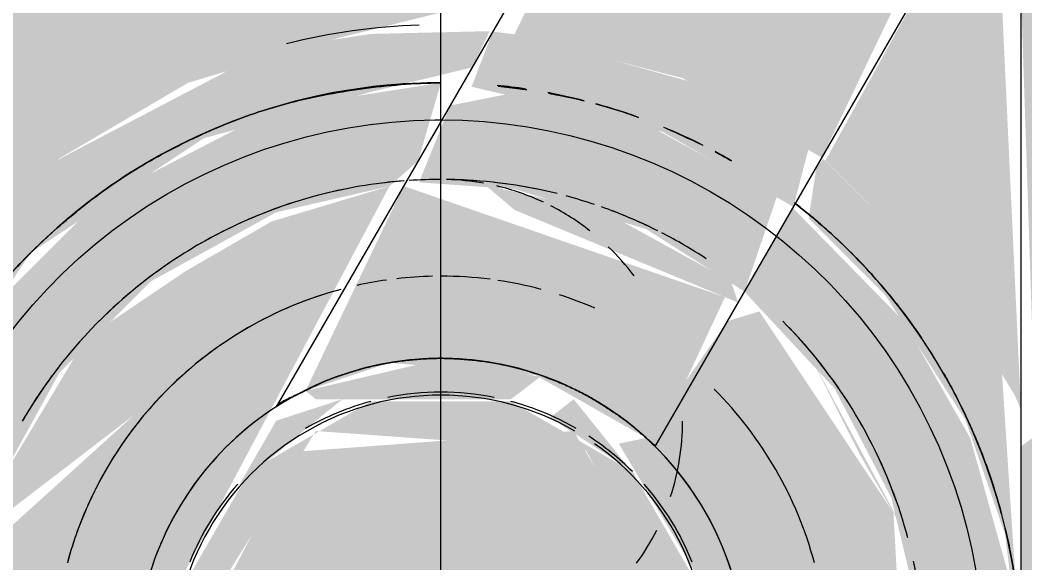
# Model space of a CAD drawing. Header units: metres. Extents: x 147 to 427, y -16 to 162.
# Drawn here: x 398.01737 to 398.04335, y 0.50259 to 0.51662 of the extents above; entities that cross this region are included whole.
import ezdxf

# ---------------------------------------------------------------- set-up
doc = ezdxf.new("R2010")
doc.units = ezdxf.units.M
for name, color, linetype, lineweight in [('A-ANNO-DIMS', 7, 'Continuous', 5), ('A-ANNO-DIMS-50', 7, 'Continuous', 5), ('P-PIPE', 7, 'Continuous', 5), ('P-PIPE-CNTR', 7, 'Continuous', 5), ('P-SANR-FIXT', 7, 'Continuous', 5)]:
    doc.layers.add(name, color=color, linetype=linetype, lineweight=lineweight)
doc.styles.add('Century Gothic', font='GOTHIC.TTF', dxfattribs={"height": 0.05})
doc.styles.add('Century Gothic_1', font='GOTHIC.TTF', dxfattribs={"height": 0.075})
doc.dimstyles.new('Setores_1_5', dxfattribs={"dimscale": 0.3048, "dimtxt": 0.07831262022881443, "dimasz": 0.5208333333333333, "dimexe": 0.3937007874015747, "dimexo": 0.2460629921259842, "dimgap": 0.2870734908136483, "dimtad": 1, "dimrnd": 0.01, "dimzin": 0, "dimdsep": 46, "dimtxsty": 'Century Gothic_1', "dimblk1": 'OBLIQUE', "dimblk2": 'OBLIQUE', "dimsah": 1, "dimcen": 0.09, "dimazin": 0, "dimtfac": 1, "dimtdec": 4, "dimtix": 1, "dimtmove": 0, "dimatfit": 3, "dimfxl": 1, "dimtvp": 1, "dimtolj": 1, "dimtzin": 0, "dimarcsym": 2})
doc.dimstyles.new('Setores_1_mm', dxfattribs={"dimscale": 0.3048, "dimtxt": 0.05220841348587629, "dimasz": 0.5208333333333333, "dimexe": 0.3937007874015747, "dimexo": 0.2460629921259842, "dimgap": 0.2870734908136483, "dimtad": 1, "dimrnd": 0.01, "dimzin": 0, "dimdsep": 46, "dimtxsty": 'Century Gothic', "dimblk1": 'OBLIQUE', "dimblk2": 'OBLIQUE', "dimsah": 1, "dimcen": 0.09, "dimazin": 0, "dimtfac": 1, "dimtdec": 4, "dimtix": 1, "dimtmove": 0, "dimatfit": 3, "dimfxl": 1, "dimtvp": 1, "dimtolj": 1, "dimtzin": 0, "dimarcsym": 2})

# ---------------------------------------------------------------- blocks, each defined once
blk = doc.blocks.new('UT_Ducha higiênica - UT_Ducha higiênica-3627536-HH')
at = {"layer": 'P-SANR-FIXT', "true_color": 0xf4f4f4, "transparency": 33554598}
h = blk.add_hatch(color=7, dxfattribs=at)
h.paths.add_polyline_path([(-155.1810247858252, 0.4999999999999957), (-155.1738144462369, 0.5002589616999757), (-155.1738485391915, 0.5019999999999996), (-155.1808875136561, 0.5014188907002822), (-155.1813485391914, 0.4999999999999957)])
h.paths.add_polyline_path([(-155.1723485391915, 0.5065345061047812), (-155.1703389202482, 0.5099429394195802), (-155.1672409749879, 0.5130291338498177), (-155.1638830452962, 0.515000000000001), (-155.1600425369021, 0.5161453284728974), (-155.1554474155578, 0.5172928427253134), (-155.1522532173036, 0.5228253563910695), (-155.1653711790231, 0.5223849030854613), (-155.1723485391915, 0.5173155541899396), (-155.1723485391915, 0.5067534605253143)])
h.paths.add_polyline_path([(-155.1423485391915, 0.5065345061048029), (-155.1428705685713, 0.5176948307352345), (-155.144377729603, 0.5184661012230402), (-155.1474055997718, 0.512990381056767), (-155.1443465252951, 0.509927779207859), (-155.1425073632999, 0.5069179414214795)])
for points in [[(-155.1474981408816, 0.5130613903477692), (-155.1446572311736, 0.5189929170990271), (-155.1505696926739, 0.5228253563910695), (-155.1522532173036, 0.5228253563910695), (-155.1554474155578, 0.5162497123253935), (-155.1510985391915, 0.5151178462871823), (-155.1475184623997, 0.5130769835970073)], [(-155.1482342516076, 0.5117864091702807), (-155.1478368394122, 0.5133212828710773), (-155.1508285502104, 0.5150060131895454), (-155.1551241978072, 0.5162071599012685), (-155.1560071239604, 0.5163233993345213), (-155.1565565596827, 0.5148957339196227), (-155.1516261214522, 0.5137343572778993), (-155.1482729196911, 0.5118153033622354)], [(-155.1534068511688, 0.5144642821369226), (-155.1554474155578, 0.5147497123253938), (-155.1534247356184, 0.5144667128262831)]]:
    blk.add_hatch(color=7, dxfattribs=at).paths.add_polyline_path(points)
h = blk.add_hatch(color=7, dxfattribs=at)
h.paths.add_polyline_path([(-155.1408485391914, 0.4999999999999957), (-155.1333485391915, 0.4999999999999957), (-155.1379346299914, 0.5141086614413362), (-155.1423485391915, 0.5173155541899352), (-155.1419597832104, 0.505595966142876), (-155.1411891588783, 0.5025872633877307), (-155.1408843605269, 0.5002720900557494)])
h.paths.add_polyline_path([(-155.1764487902301, 0.5019999999999996), (-155.1735852341963, 0.5019999999999996), (-155.1724663854786, 0.5062499999999986), (-155.1723485391915, 0.5074999999999983), (-155.1723485391915, 0.5173155541899396), (-155.1767649470564, 0.5141068460550108), (-155.180698699799, 0.5019999999999996), (-155.1797386737208, 0.5019999999999996)])
h = blk.add_hatch(color=7, dxfattribs=at)
h.paths.add_polyline_path([(-155.1721547106863, 0.5019999999999996), (-155.1712208030051, 0.5057061630439345), (-155.1679551409093, 0.5106066017177951), (-155.1634825478249, 0.5135615986010981), (-155.1591602725072, 0.5147614807840148), (-155.1565421105652, 0.5153967753536437), (-155.1560846293889, 0.5163336031177591), (-155.1591602725072, 0.5162614807840146), (-155.1618162456004, 0.515856096464713), (-155.167291478611, 0.512990381056767), (-155.1703505530878, 0.509927779207859), (-155.1723485391915, 0.5065345061047812), (-155.1721852341963, 0.5019999999999996)])
h.paths.add_polyline_path([(-155.1738485391915, 0.4999999999999957), (-155.1723485391915, 0.5002147759970795), (-155.1727118441867, 0.5019999999999996), (-155.1736587615079, 0.5014415046206748), (-155.1738144462369, 0.5002589616999757)])
h.paths.add_polyline_path([(-155.1423485391915, 0.4999999999999957), (-155.1428596517971, 0.507768441089331), (-155.1443581581347, 0.5099429394196192), (-155.147456103395, 0.5130291338498307), (-155.1476386027012, 0.5128181033397066), (-155.1478398009409, 0.5114916613508153), (-155.1458545576481, 0.5095018702369911), (-155.1437869405904, 0.506284966213188), (-155.1427630592146, 0.503331157701283), (-155.1423749085959, 0.5002720900557494)])
h = blk.add_hatch(color=7, dxfattribs=at)
h.paths.add_polyline_path([(-155.1573485391914, 0.4849999999999948), (-155.1517122424964, 0.4862376477580795), (-155.1534662535149, 0.4881939430680752), (-155.1555368058758, 0.4877385192159673), (-155.159567778007, 0.4877921683327986), (-155.1622982866598, 0.4886361002195574), (-155.1650099244712, 0.4902576764682812), (-155.1672146980038, 0.4924999999999974), (-155.1682904208388, 0.4929999999999973), (-155.1702579839177, 0.4925000000000018), (-155.1681738567388, 0.4897098323594596), (-155.1658193522283, 0.487754549986641), (-155.1634694980489, 0.4864384013989064), (-155.1591602725072, 0.4852462340740176), (-155.1574342059003, 0.4850116430285396)])
h.paths.add_polyline_path([(-155.1447082082728, 0.4920438057782814), (-155.1436151265388, 0.4942938369561003), (-155.1425870584075, 0.4981882666842901), (-155.142627688488, 0.5021203494174805), (-155.14366178841, 0.5058188147663115), (-155.1453854821822, 0.50883883476483), (-155.1482481408816, 0.5117623522420813), (-155.1494981408816, 0.5095972887326086), (-155.1471657016953, 0.507087296304257), (-155.1457032917976, 0.5042705142441813), (-155.1450570355713, 0.5015836872348117), (-155.1451356136116, 0.4978194532921444), (-155.145984639411, 0.495050252531702), (-155.1459173159909, 0.494129327620626), (-155.1449046069885, 0.4923825628676594)])
h.paths.add_polyline_path([(-155.1720693898949, 0.5019999999999996), (-155.1695852341963, 0.5019999999999996), (-155.1689937865853, 0.5042705142441813), (-155.1672146980038, 0.5074999999999983), (-155.1648485391915, 0.5098661588123373), (-155.1616073156617, 0.511650109339058), (-155.1586810424567, 0.5123245726170979), (-155.1579397761944, 0.5129759474718549), (-155.1573485391914, 0.515000000000001), (-155.1616073156617, 0.5143329398014918), (-155.1661873739563, 0.5119630570092596), (-155.1693115962007, 0.50883883476483), (-155.1710819518441, 0.5057061630439345), (-155.1720852341963, 0.5019999999999996)])
h = blk.add_hatch(color=7, dxfattribs=at)
h.paths.add_polyline_path([(-155.1517122424964, 0.4862376477580795), (-155.148340242869, 0.4881669754173187), (-155.1453854821822, 0.4911611652351657), (-155.1449726926542, 0.4924999999999974), (-155.1464470850188, 0.4939338100733547), (-155.1476984086829, 0.4922184664331899), (-155.1502811752216, 0.4898018678858139), (-155.1524410619031, 0.4874999999999942), (-155.1517985391912, 0.4863871180180418)])
h.paths.add_polyline_path([(-155.1698485391915, 0.4929999999999973), (-155.1680050755917, 0.4935300401266964), (-155.1689591085678, 0.4956457656155595), (-155.1697072307275, 0.4989266556538753), (-155.1704698306859, 0.5019999999999996), (-155.1721581434747, 0.5014461990487026), (-155.1720555362191, 0.497774421467172), (-155.1709928716893, 0.4940787784381638), (-155.1703389202482, 0.4929999999999973), (-155.1698526044816, 0.4929999999999973)])
h.paths.add_polyline_path([(-155.1494981408816, 0.5095972887326086), (-155.1486543830592, 0.5120740728286105), (-155.1518083055558, 0.5138021428639631), (-155.1554474155578, 0.5147416168188307), (-155.1571109743482, 0.5144114743788386), (-155.1579147058526, 0.5124254627450143), (-155.1554474155578, 0.5122497123254031), (-155.1520428422038, 0.5112164606619998), (-155.1495229360551, 0.509616314738408)])
at = {"layer": 'P-SANR-FIXT', "true_color": 0x7f7f7f, "transparency": 33554598}
h = blk.add_hatch(color=8, dxfattribs=at)
h.paths.add_polyline_path([(-155.1573485391914, 0.4874999999999985), (-155.1532544194773, 0.4889087766431101), (-155.154726581121, 0.4925842512029256), (-155.154291448188, 0.4931804128162534), (-155.1656523573411, 0.4929945072572295), (-155.1603427321762, 0.487894192984691), (-155.1579147058526, 0.4875745372549858)])
h.paths.add_polyline_path([(-155.1612885271865, 0.4931850850210799), (-155.1650933421906, 0.498664685702958), (-155.1639097638282, 0.4956457656155595), (-155.1614290066201, 0.4932733953902783)])
h.paths.add_polyline_path([(-155.1534007789888, 0.4931985468794892), (-155.1515121295688, 0.4947690293694935), (-155.1501886752304, 0.4967647619362152), (-155.1495352972791, 0.4998937575964272), (-155.1533777009496, 0.4932385192159834)])
h.paths.add_polyline_path([(-155.1582046852832, 0.4940030751975834), (-155.1536529550717, 0.4944070898541854), (-155.1505870584075, 0.5002826213526529), (-155.1539164469862, 0.5059969248024123), (-155.1611210734337, 0.5054596286239528), (-155.1641100199755, 0.4997173786476548), (-155.1608108653404, 0.494003075197748), (-155.1591602725072, 0.4940030751975834)])
h.paths.add_polyline_path([(-155.1465109802437, 0.4951533056728226), (-155.1452744663628, 0.4972250040119346), (-155.1456480394762, 0.5038822856765331), (-155.1491145773035, 0.5090893813139542), (-155.149936034484, 0.50883883476483), (-155.1520428422038, 0.5058188147663115), (-155.1527477276501, 0.5056703350218571), (-155.1465741767439, 0.4952623097586433)])
h.paths.add_polyline_path([(-155.165223120184, 0.4999999999999957), (-155.1586810424567, 0.5123245726170979), (-155.1617247966388, 0.5114153049803465), (-155.1639428117202, 0.5101347333760455), (-155.163819015319, 0.50883883476483), (-155.1656523573411, 0.5070054927427445), (-155.1652760441256, 0.5064170115166828), (-155.1695079195046, 0.5025872633877307), (-155.16942261202, 0.5019999999999996), (-155.1650850141113, 0.5014683261297063), (-155.1651996620752, 0.5004412273821738)])
h.paths.add_polyline_path([(-155.1555368058758, 0.5068195871837423), (-155.1547784480647, 0.5073994190409649), (-155.1573485391914, 0.5078543565477138), (-155.1608485391915, 0.5070359871875824), (-155.1605837772553, 0.5068195871837423), (-155.1559781678003, 0.5068195871837423)])
h = blk.add_hatch(color=8, dxfattribs=at)
h.paths.add_polyline_path([(-155.1530985391913, 0.4886387840678761), (-155.1508287340134, 0.4895262994064797), (-155.1466485816706, 0.495390646628466), (-155.1494786603607, 0.4999248013084984), (-155.1501886752304, 0.4967647619362152), (-155.1515121295688, 0.4947690293694935), (-155.1538485391915, 0.4929695615268332), (-155.155012596412, 0.4919540284226173), (-155.1531248646727, 0.4886843811391768)])
h.paths.add_polyline_path([(-155.1671964377092, 0.4929999999999973), (-155.1653099027527, 0.4935300401266964), (-155.1654936977717, 0.4937499999999495), (-155.1671900181317, 0.494318019484659), (-155.1679372875159, 0.4934416969863349), (-155.1672490257027, 0.4929999999999973)])
h.paths.add_polyline_path([(-155.1685605818282, 0.4946836369557288), (-155.1679078500839, 0.4952499999999968), (-155.1688457099298, 0.4953719970856647), (-155.1686022932564, 0.4947843372514499)])
h.paths.add_polyline_path([(-155.1518083055558, 0.505595966142876), (-155.1500030047346, 0.5094573800050767), (-155.1583130080209, 0.5123294909852619), (-155.1608485391915, 0.5070359871875737), (-155.1586810424567, 0.507761021895152), (-155.1549105543589, 0.5074472535264936), (-155.1520428422038, 0.5058188147663115)])
h = blk.add_hatch(color=8, dxfattribs=at)
h.paths.add_polyline_path([(-155.1510985391915, 0.4891746824526929), (-155.1472958761147, 0.4927430570895183), (-155.1463575915303, 0.4948887341152833), (-155.1468887177248, 0.4946610286031531), (-155.1510948204193, 0.4891795288509303)])
h.paths.add_polyline_path([(-155.1496607630578, 0.5093156188609493), (-155.1498485391915, 0.509866158812333), (-155.1531080187295, 0.5116576712252763), (-155.1561924182127, 0.5123477937856228), (-155.1554474155578, 0.5117125288071749), (-155.1496875577299, 0.5093267175775171)])
h = blk.add_hatch(color=8, dxfattribs=at)
h.paths.add_polyline_path([(-155.1605837772552, 0.4879259271713636), (-155.1637800298136, 0.4903784980197592), (-155.163819015319, 0.4911611652351657), (-155.1661873739563, 0.4929999999999973), (-155.167159780735, 0.4924284304218431), (-155.1648485391915, 0.490133841187693), (-155.1621227776249, 0.4885634019969799), (-155.1608485391915, 0.4880355951561732)])
h.paths.add_polyline_path([(-155.1452744663628, 0.5032352380637806), (-155.147767056145, 0.5078709966811211), (-155.1465232216441, 0.505398145657195), (-155.1453791218091, 0.5034165066139403)])
h.paths.add_polyline_path([(-155.1452744663628, 0.4967647619362239), (-155.1450870584074, 0.5018117333157274), (-155.1452744663628, 0.4989426508222687), (-155.1452744663628, 0.4972250040119303)])
h.paths.add_polyline_path([(-155.16942261202, 0.5032352380638672), (-155.1661873739563, 0.505717723542636), (-155.1652760441256, 0.5064170115166698), (-155.1656523573411, 0.5070054927427445), (-155.1636009535642, 0.5090568965196349), (-155.1639428117202, 0.5101347333760455), (-155.1665350084432, 0.5083857886809842), (-155.1689937865853, 0.5042705142441813), (-155.1693129440353, 0.5035000000000079)])
h = blk.add_hatch(color=8, dxfattribs=at)
h.paths.add_polyline_path([(-155.1650099244712, 0.4929999999999973), (-155.1618372634029, 0.4935300401266964), (-155.1641501216312, 0.4960731045475305), (-155.1651496261492, 0.4989266556538753), (-155.165223120184, 0.5019999999999996), (-155.1696571134194, 0.5014540230954286), (-155.169555536219, 0.497774421467172), (-155.1687755644073, 0.4961177143234626), (-155.1679551409093, 0.4946951135353118), (-155.168409138113, 0.494318019484659), (-155.167774898203, 0.4939803388180471), (-155.1661873739563, 0.4942822764573251), (-155.1655707166811, 0.4931221774896353), (-155.1651830375999, 0.4929999999999973)])
h.paths.add_polyline_path([(-155.1587189105825, 0.4931804128162534), (-155.154291448188, 0.4937543632602631), (-155.1523987917232, 0.495050252531702), (-155.1505870584075, 0.4981882666842771), (-155.1505870584075, 0.5018117333157274), (-155.1523987917232, 0.5049497474683111), (-155.1555368058758, 0.5067614807840297), (-155.1591602725072, 0.5067614807840297), (-155.1622982866598, 0.5049497474683111), (-155.1641100199755, 0.5018117333157187), (-155.1641100199755, 0.4981882666842857), (-155.1622982866598, 0.495050252531702), (-155.1591602725072, 0.4932385192159834)])
h.paths.add_polyline_path([(-155.1573731153429, 0.4940030751975834), (-155.1611014321444, 0.494506351665097), (-155.1641100199755, 0.500282621352341), (-155.1605837772553, 0.5059969248024123), (-155.1535956462172, 0.5054936482980725), (-155.1505870584075, 0.4997173786473516), (-155.154291448188, 0.4940030751975834), (-155.1573485391914, 0.4940030751975834)])
h = blk.add_hatch(color=8, dxfattribs=at)
h.paths.add_polyline_path([(-155.1612810948918, 0.4931804128162534), (-155.1597828828109, 0.4934964128478637), (-155.1622982866598, 0.495050252531702), (-155.1612822815897, 0.4931811588167467)])
h.paths.add_polyline_path([(-155.1534662535149, 0.4931804128162534), (-155.1532097837441, 0.4935293603473051), (-155.1534403716104, 0.4942510201740661), (-155.1555368058758, 0.4932385192159834), (-155.1536529550717, 0.4931804128162534)])
h.paths.add_polyline_path([(-155.1507574177518, 0.4977769828448166), (-155.1497818859111, 0.5005333464428042), (-155.1504238868934, 0.5005723226168983), (-155.1505870584075, 0.4981882666842771)])
h.paths.add_polyline_path([(-155.1639396606317, 0.4977769828459254), (-155.1643345481133, 0.5001062727899723), (-155.1643485391915, 0.5015148187143422), (-155.1650099244712, 0.4996307341934655), (-155.1640902009647, 0.498037726351291)])
h.paths.add_polyline_path([(-155.1521277891422, 0.5045965700287018), (-155.1539164469862, 0.5068195871837423), (-155.1545255658398, 0.5063426114463032), (-155.1523987917232, 0.5049497474683111)])
h.paths.add_polyline_path([(-155.16256928924, 0.5045965700296504), (-155.1608108653404, 0.5060777828465707), (-155.1598920110965, 0.5068195871837423), (-155.1616073156617, 0.5062627571428909), (-155.1625420284149, 0.5046437871638618)])
at = {"layer": 'P-SANR-FIXT', "true_color": 0xf4f4f4, "transparency": 33554598}
h = blk.add_hatch(color=7, dxfattribs=at)
h.paths.add_polyline_path([(-155.1408485391914, 0.4999999999999957), (-155.1420520901326, 0.5058188147663115), (-155.1423485391915, 0.505595966142876), (-155.1423485391915, 0.4999999999999957), (-155.1414107630577, 0.4999999999999957)])
h.paths.add_polyline_path([(-155.1727118441867, 0.5019999999999996), (-155.1723485391915, 0.5019999999999996), (-155.17270309341, 0.5056785365017608), (-155.1735079195045, 0.5025872633877307), (-155.1735852341963, 0.5019999999999996)])
h.paths.add_polyline_path([(-155.1721547106863, 0.5019999999999996), (-155.1720693898949, 0.5021203494176062), (-155.172097796494, 0.5025872633877307)])
at = {"layer": 'P-SANR-FIXT'}
for p, q in [((-155.1481607170182, 0.5299137748155099), (-155.1616073156617, 0.506623582775598)), ((-155.1518083055558, 0.505595966142876), (-155.1403664883841, 0.5254137748155759)), ((-155.1423485391915, 0.4999999999999957), (-155.1423485391915, 0.5219807621140459))]:
    blk.add_line(p, q, dxfattribs=at)
at = {"layer": 'P-SANR-FIXT', "color": 254, "true_color": 0xd5d5d5}
blk.add_line((-155.1502774713796, 0.507071067811866), (-155.1502807827929, 0.5070743776752074), dxfattribs=at)
at = {"layer": 'P-SANR-FIXT', "color": 254, "true_color": 0xe0e0e0}
blk.add_line((-155.1502807827929, 0.5070743776752076), (-155.1502774713796, 0.5070710678118663), dxfattribs=at)
at = {"layer": 'P-SANR-FIXT'}
for centre, radius, start, end in [((-155.1573485391915, 0.5), 0.01499999999998636, 89.99999999999928, 172.8169731624138), ((-155.1573485391915, 0.5), 0.01500000000000001, 359.9999999999994, 52.45709492388802), ((-155.1573485391914, 0.5), 0.00787458099259597, 6.106664988409952e-13, 180.0000000000002), ((-155.1573485391915, 0.5000000000000092), 0.006999999999982204, 78.65419612906618, 101.3458038709349), ((-155.1573485391915, 0.5000000000000092), 0.006999999999982204, 78.65419612906618, 101.3458038709349), ((-155.1573485391915, 0.5000000000000092), 0.007000000000007801, 138.6541961242195, 158.1095299170582), ((-155.1573485391915, 0.5000000000000092), 0.007000000000007801, 138.6541961242195, 158.1095299170582), ((-155.1573485391915, 0.5000000000000092), 0.007000000000001359, 21.89047008301142, 41.34580386539555), ((-155.1573485391915, 0.5000000000000092), 0.006999999999980022, 21.89047008295115, 41.34580386551196)]:
    blk.add_arc(centre, radius, start, end, dxfattribs=at)
at = {"layer": 'P-SANR-FIXT', "color": 254, "true_color": 0xd5d5d5}
for centre, radius, start, end in [((-155.1573485391915, 0.5), 0.01500000000001025, 90, 104.9999999999431), ((-155.1573485391915, 0.5), 0.01499999999999684, 105.5020637589731, 119.9999999999827), ((-155.1573485391915, 0.5), 0.01500000000001457, 120.0651304870274, 133.6210459063648), ((-155.1573485391915, 0.5), 0.01249999999999113, 85.38188622343182, 89.33392284418201), ((-155.1573485391915, 0.5), 0.01249999999998215, 78.50463818754159, 83.6453609642314), ((-155.1573485391915, 0.5), 0.01250000000000226, 71.46931792697941, 75.00000000000772), ((-155.1573485391915, 0.5), 0.01499999999999362, 46.3789540934682, 52.45709492384932), ((-155.1573485391915, 0.5), 0.01249999999999592, 63.36088257615157, 69.28959138023566), ((-155.1573485391915, 0.5), 0.01499999999998906, 135.0000000000164, 137.9656179445705), ((-155.1573485391915, 0.5), 0.01499999999999771, 42.03438205552528, 45.00000000000038), ((-155.1573485391914, 0.5000000000000007), 0.01000000000000036, 98.11483424246325, 102.5488362471872), ((-155.1573485391914, 0.5000000000000007), 0.01000000000001633, 91.24822897795626, 96.5625000001585), ((-155.1573485391914, 0.5000000000000007), 0.01000000000001136, 82.69536533150851, 90), ((-155.1573485391914, 0.5000000000000007), 0.009999999999997027, 75.00000000026401, 81.56250000017559), ((-155.1573485391914, 0.5000000000000007), 0.009999999999995384, 66.5625000001997, 72.14471713426008), ((-155.1573485391914, 0.5), 0.00787458099259514, 60.42685381167624, 119.9280889497254), ((-155.1573485391915, 0.5), 0.01500000000001105, 27.26107276219084, 30.00000000001831), ((-155.1573485391914, 0.5), 0.007874580992601228, 120.0747397318959, 157.0170633078156), ((-155.1573485391915, 0.5000000000000092), 0.006999999999999199, 105.0000000000145, 119.9999999994672), ((-155.1573485391915, 0.5000000000000092), 0.006999999999999199, 105.0000000000145, 119.9999999994672), ((-155.1573485391915, 0.5000000000000092), 0.006999999999977427, 69.4963222099992, 75.00000000016577), ((-155.1573485391915, 0.5000000000000092), 0.006999999999977427, 69.4963222099992, 75.00000000016577), ((-155.1573485391914, 0.5), 0.007874580992579188, 8.078029001032229e-13, 59.55212463575428), ((-155.1573485391915, 0.5000000000000092), 0.006999999999974037, 59.99999999989038, 69.46819943738657), ((-155.1573485391915, 0.5000000000000092), 0.006999999999974037, 59.99999999989038, 69.46819943738657), ((-155.1573485391915, 0.5000000000000092), 0.006999999999982357, 45.00000000003119, 56.89652978986185), ((-155.1573485391915, 0.5000000000000092), 0.006999999999982357, 45.00000000003119, 56.89652978986185), ((-155.1573485391915, 0.5), 0.01500000000002464, 15.00000000001045, 17.50828776309374), ((-155.1573485391914, 0.5), 0.00787458099259597, 157.236774150503, 180.0000000000002)]:
    blk.add_arc(centre, radius, start, end, dxfattribs=at)
at = {"layer": 'P-SANR-FIXT', "color": 254, "true_color": 0xe9e9e9}
for radius, start, end in [(0.0150000000000054, 81.57481000468208, 84.42047891487128), (0.01500000000001453, 75.71082009183095, 79.3915512762649), (0.01499999999999497, 70.18017830745114, 74.32985081799784), (0.01499999999999736, 63.12513978594117, 67.38617421096241), (0.01500000000001098, 59.99999999994691, 61.79382335665159)]:
    blk.add_arc((-155.1573485391915, 0.5), radius, start, end, dxfattribs=at)
at = {"layer": 'P-SANR-FIXT', "color": 253, "true_color": 0x9e9e9e}
for centre, radius, start, end in [((-155.1573485391915, 0.5), 0.01500000000000581, 81.57481000468226, 84.42047891487142), ((-155.1573485391915, 0.5), 0.01499999999998241, 75.71082009180164, 79.39155127624264), ((-155.1573485391915, 0.5), 0.01500000000000965, 70.18017830746882, 74.32985081801236), ((-155.1573485391915, 0.5), 0.01499999999999706, 63.12513978594045, 67.38617421096177), ((-155.1573485391915, 0.5), 0.01500000000001105, 59.99999999994665, 61.79382335665155), ((-155.1573485391915, 0.5), 0.01249999999999337, 94.34558441274001, 105.0000000000025), ((-155.1573485391915, 0.5), 0.01249999999999957, 107.6250000000262, 119.9999999999783), ((-155.1573485391915, 0.5), 0.01250000000000399, 122.6249999999888, 135.0000000000322), ((-155.1573485391915, 0.5), 0.01500000000000809, 31.69476383256367, 42.034382055545), ((-155.1573485391914, 0.5000000000000007), 0.01000000000001909, 105.0000000001965, 164.9999999999885), ((-155.1573485391915, 0.5), 0.01250000000000399, 32.62500000001319, 44.99999999996716), ((-155.1573485391915, 0.5), 0.01249999999996839, 137.6250000000417, 150.000000000052), ((-155.1573485391914, 0.5), 0.00787458099259597, 6.106664988409952e-13, 180.0000000000002), ((-155.1573485391914, 0.5), 0.00787458099259597, 6.106664988409952e-13, 180.0000000000002), ((-155.1573485391914, 0.5), 0.006924652297982448, 60.00000000020139, 179.9999999999977), ((-155.1573485391914, 0.5000000000000007), 0.0100000000000039, 30.00000000012679, 45.0000000000143), ((-155.1573485391915, 0.5), 0.01500000000000279, 17.50828776306982, 27.261072762178), ((-155.1573485391914, 0.5), 0.00692465229795842, 9.186178726689206e-13, 54.96465417607329), ((-155.1573485391915, 0.5), 0.012500000000011, 14.99999999999845, 27.3750000000536), ((-155.1573485391914, 0.5000000000000007), 0.00999999999999164, 15.00000000008752, 30.00000000000413), ((-155.1573485391915, 0.5), 0.01500000000000021, 8.481479150561136e-13, 13.42124724484397), ((-155.1573485391915, 0.5), 0.01250000000000007, 359.9999999999995, 11.99570172299559)]:
    blk.add_arc(centre, radius, start, end, dxfattribs=at)
at = {"layer": 'P-SANR-FIXT', "color": 9, "true_color": 0xbbbbbb}
for centre, radius, start, end in [((-155.1573485391915, 0.5), 0.012500000000011, 94.34558441273391, 104.9999999999823), ((-155.1573485391914, 0.5000000000000007), 0.009999999999989686, 105.0000000002386, 120.0000000000031), ((-155.1573485391914, 0.5000000000000007), 0.01000000000000986, 135.0000000001131, 155.9466991410419), ((-155.1573485391914, 0.5000000000000007), 0.009999999999998474, 30.00000000011538, 45.00000000000057), ((-155.1573485391914, 0.5000000000000007), 0.009999999999989686, 15.00000000008785, 30.00000000000159), ((-155.1573485391914, 0.5000000000000007), 0.01000000000001174, 156.5625000000634, 164.9999999999965)]:
    blk.add_arc(centre, radius, start, end, dxfattribs=at)
at = {"layer": 'P-SANR-FIXT', "color": 253, "true_color": 0x9d9d9d}
for radius, start, end in [(0.0125000000000235, 85.38188622344374, 89.33392284418375), (0.0124999999999971, 78.5046381875551, 83.64536096423895), (0.012500000000011, 71.4693179269916, 75.0000000000178), (0.01250000000001053, 63.36088257617859, 69.2895913802578)]:
    blk.add_arc((-155.1573485391915, 0.5), radius, start, end, dxfattribs=at)
at = {"layer": 'P-SANR-FIXT', "color": 252, "true_color": 0x898989}
for radius, start, end in [(0.01250000000001787, 107.6250000000021, 119.999999999942), (0.01250000000001819, 122.6249999999594, 135.0000000000002), (0.01250000000001819, 32.62500000004336, 45.00000000000026), (0.01249999999999326, 137.6249999999852, 150.0000000000029), (0.01250000000000704, 14.99999999999443, 27.37500000004668), (0.01250000000001204, 5.08888749033961e-13, 11.99570172299092)]:
    blk.add_arc((-155.1573485391915, 0.5), radius, start, end, dxfattribs=at)
at = {"layer": 'P-SANR-FIXT', "color": 254, "true_color": 0xcecece}
for radius, start, end in [(0.009999999999997327, 98.11483424246576, 102.548836247191), (0.00999999999999096, 91.24822897795941, 96.56250000017502), (0.01000000000000012, 82.69536533149406, 90.00000000000031), (0.009999999999986181, 75.00000000024848, 81.56250000016665), (0.01000000000000214, 66.56250000021397, 72.14471713427169)]:
    blk.add_arc((-155.1573485391914, 0.5000000000000007), radius, start, end, dxfattribs=at)
at = {"layer": 'P-SANR-FIXT', "color": 9, "true_color": 0xc5c5c5}
blk.add_arc((-155.1573485391914, 0.5000000000000007), 0.009999999999998474, 120.0000000001528, 135, dxfattribs=at)
at = {"layer": 'P-SANR-FIXT', "color": 254, "true_color": 0xd5d5d5}
for points, knots in [([(-155.1573485391914, 0.515), (-155.1580435732584, 0.5149867507995789), (-155.1590711921652, 0.5149090537145415), (-155.1603935096936, 0.5146882959126342), (-155.1610357086444, 0.5145408832751228), (-155.1613519130848, 0.5144558983626107)], [0, 0, 0, 0, 0.07142857142857142, 0.1071428571428571, 0.1428571428571428, 0.1428571428571428, 0.1428571428571428, 0.1428571428571428]), ([(-155.155865308758, 0.5149112751299791), (-155.1556754732057, 0.5148919416012468), (-155.1554280281459, 0.5148625866592118), (-155.1551827350381, 0.5148279616297974), (-155.1551246415923, 0.5148194494170816)], [0.05141715595741995, 0.05141715595741995, 0.05141715595741995, 0.05141715595741995, 0.07142857142857142, 0.07765624109261987, 0.07765624109261987, 0.07765624109261987, 0.07765624109261987]), ([(-155.1545664208092, 0.5147279664552626), (-155.1544800645637, 0.514712303593735), (-155.1541691380923, 0.514653354941646), (-155.1538624947854, 0.5145860400898581), (-155.153642999191, 0.5145323200058003)], [0.09774800600362628, 0.09774800600362628, 0.09774800600362628, 0.09774800600362628, 0.1071428571428571, 0.1316978131292453, 0.1316978131292453, 0.1316978131292453, 0.1316978131292453]), ([(-155.1533451652981, 0.5144558983626027), (-155.1530289608577, 0.51437091345009), (-155.152657873861, 0.5142561654379727), (-155.1522946266722, 0.5141260103147381), (-155.1522363228852, 0.514104662928651)], [0.1428571428571428, 0.1428571428571428, 0.1428571428571428, 0.1428571428571428, 0.1785714285714285, 0.1854292810300363, 0.1854292810300363, 0.1854292810300363, 0.1854292810300363]), ([(-155.1440088313997, 0.5068599046140726), (-155.144046270697, 0.5069328990358222), (-155.1441533973373, 0.5071377654137234), (-155.1442657227739, 0.5073415016310143), (-155.1443403823954, 0.5074719903881666)], [0.3456516795395486, 0.3456516795395486, 0.3456516795395486, 0.3456516795395486, 0.3571428571428571, 0.3779658691426735, 0.3779658691426735, 0.3779658691426735, 0.3779658691426735])]:
    blk.add_open_spline(points, degree=3, knots=knots, dxfattribs=at)
at = {"layer": 'P-SANR-FIXT', "color": 253, "true_color": 0x9e9e9e}
for points, knots in [([(-155.1613519130848, 0.5144558983626107), (-155.1610357086445, 0.5145408832755194), (-155.1603935096935, 0.5146882959124539), (-155.1590711921652, 0.5149090537146497), (-155.1580435732584, 0.5149867507995789), (-155.1573485391914, 0.515)], [0.8571428571428571, 0.8571428571428571, 0.8571428571428571, 0.8571428571428571, 0.8928571428571428, 0.9285714285714286, 1, 1, 1, 1]), ([(-155.164862028157, 0.512982583855496), (-155.1651264227322, 0.512832120407157), (-155.1656393162087, 0.5125187983794645), (-155.1663628909271, 0.5120015758206784), (-155.1670414105722, 0.5114533182117168), (-155.16767706213, 0.5108881588117663), (-155.1682676419011, 0.5103022571202782), (-155.1689939180431, 0.5094810922105256), (-155.169476203428, 0.5088406973741635), (-155.1697710455884, 0.5084072192083905)], [0.2857142857142857, 0.2857142857142857, 0.2857142857142857, 0.2857142857142857, 0.3214285714285714, 0.3571428571428571, 0.3928571428571428, 0.4285714285714285, 0.4642857142857143, 0.5, 0.5714285714285714, 0.5714285714285714, 0.5714285714285714, 0.5714285714285714]), ([(-155.1449260327945, 0.5084072192083618), (-155.1450735292214, 0.5086237503195584), (-155.1453821228477, 0.5090528205950552), (-155.1458845991258, 0.5096867429519455), (-155.146429471382, 0.5103021607887681), (-155.1470200069014, 0.5108881846236897), (-155.1476078607932, 0.511410806982378), (-155.148006313073, 0.5117362067172878), (-155.1481846581859, 0.5118754340847443)], [0.4285714285714285, 0.4285714285714285, 0.4285714285714285, 0.4285714285714285, 0.4642857142857143, 0.5, 0.5357142857142857, 0.5714285714285714, 0.6071428571428571, 0.6347987131866937, 0.6347987131866937, 0.6347987131866937, 0.6347987131866937]), ([(-155.1586810424567, 0.507761021895152), (-155.158773367829, 0.5077462424555561), (-155.1589553927906, 0.5077130749491048), (-155.1593094342507, 0.507629499777445), (-155.1596475803434, 0.5075293319332943), (-155.1599668053758, 0.5074254544350865), (-155.1602722646896, 0.5073203918845294), (-155.1606355895934, 0.5071506250088986), (-155.1609379898921, 0.5069970035234227), (-155.1610849836936, 0.5069296434579584), (-155.1611230480211, 0.5069122247746183)], [0.6666666666666666, 0.6666666666666666, 0.6666666666666666, 0.6666666666666666, 0.6875, 0.7083333333333333, 0.75, 0.7708333333333333, 0.7916666666666666, 0.8333333333333333, 0.875, 0.890625, 0.890625, 0.890625, 0.890625]), ([(-155.1518083055558, 0.5055959661428772), (-155.1518047924894, 0.5056020509524161), (-155.1518321722802, 0.5056346924585065), (-155.1519318969663, 0.5057251272012268), (-155.1520383947158, 0.5058142938870458), (-155.1521715773934, 0.5059305858484928), (-155.1523306505041, 0.5060720185901013), (-155.1524883327408, 0.506202107151573), (-155.1526307319566, 0.506309773465422), (-155.1527464626952, 0.5063903989623959), (-155.152869783163, 0.506473071258869), (-155.153042292061, 0.5065888830361566), (-155.153274477924, 0.5067391118069118), (-155.1535797426294, 0.5069200845474612), (-155.1539121825656, 0.5070893043309548), (-155.1542702090258, 0.5072464759542671), (-155.1547747975849, 0.5074460882068175), (-155.1554413760498, 0.5076582125925019), (-155.1561381520546, 0.5077875043916815), (-155.15669863655, 0.5078474528598557), (-155.1571122608955, 0.5078749139908659), (-155.1575181659572, 0.507878871263414), (-155.1579175711574, 0.5078565329428354), (-155.1582419356829, 0.5078228276591584), (-155.1584952246972, 0.5077889769400064), (-155.1586194922084, 0.5077708748548826), (-155.1586810424567, 0.507761021895152)], [0, 0, 0, 0, 0.05555555555555555, 0.08333333333333333, 0.1111111111111111, 0.1388888888888889, 0.1666666666666667, 0.1944444444444444, 0.2083333333333333, 0.2222222222222222, 0.2361111111111111, 0.25, 0.2777777777777778, 0.3055555555555556, 0.3333333333333333, 0.361111111111111, 0.3888888888888888, 0.4444444444444444, 0.5, 0.5277777777777778, 0.5555555555555556, 0.5833333333333334, 0.6111111111111112, 0.6388888888888888, 0.6527777777777777, 0.6666666666666666, 0.6666666666666666, 0.6666666666666666, 0.6666666666666666]), ([(-155.1443403713848, 0.5074720207796016), (-155.1442657121939, 0.5073415308338486), (-155.1441533965598, 0.507137767559581), (-155.1440462747771, 0.5069328877740565), (-155.1440088367009, 0.5068598899816732)], [0.6220341308573264, 0.6220341308573264, 0.6220341308573264, 0.6220341308573264, 0.6428571428571428, 0.6543483204604513, 0.6543483204604513, 0.6543483204604513, 0.6543483204604513]), ([(-155.1430386591793, 0.5044974695394195), (-155.1431662300214, 0.504903518794286), (-155.1434536802132, 0.5056991406920531), (-155.1438135499424, 0.5064791694488455), (-155.1440088313997, 0.5068599046140726)], [0.2240917429445017, 0.2240917429445017, 0.2240917429445017, 0.2240917429445017, 0.2857142857142857, 0.3456516795395486, 0.3456516795395486, 0.3456516795395486, 0.3456516795395486]), ([(-155.1423485391915, 0.4999999999999999), (-155.1423485391915, 0.5009692221810377), (-155.1424604047105, 0.5021287839172107), (-155.1427102397193, 0.5032802295715508), (-155.1427578004463, 0.5034796427495397)], [0, 0, 0, 0, 0.1428571428571428, 0.1728513124272583, 0.1728513124272583, 0.1728513124272583, 0.1728513124272583])]:
    blk.add_open_spline(points, degree=3, knots=knots, dxfattribs=at)
at = {"layer": 'P-SANR-FIXT', "color": 254, "true_color": 0xe9e9e9}
for points, knots in [([(-155.1551246415923, 0.5148194494170606), (-155.1551827350381, 0.5148279616297837), (-155.1554280281459, 0.5148625866592293), (-155.1556754732057, 0.5148919416012759), (-155.155865308758, 0.5149112751300106)], [0.9223437589073801, 0.9223437589073801, 0.9223437589073801, 0.9223437589073801, 0.9285714285714286, 0.94858284404258, 0.94858284404258, 0.94858284404258, 0.94858284404258]), ([(-155.153642999191, 0.5145323200059977), (-155.1538624947853, 0.5145860400900919), (-155.1541691380923, 0.5146533549416593), (-155.1544800645637, 0.5147123035936906), (-155.1545664208093, 0.5147279664552108)], [0.8683021868707546, 0.8683021868707546, 0.8683021868707546, 0.8683021868707546, 0.8928571428571428, 0.9022519939963737, 0.9022519939963737, 0.9022519939963737, 0.9022519939963737]), ([(-155.1522363228848, 0.5141046629296997), (-155.1522946266719, 0.5141260103154002), (-155.1526578738616, 0.514256165436287), (-155.1530289608578, 0.5143709134496933), (-155.1533451652981, 0.5144558983626027)], [0.8145707189699635, 0.8145707189699635, 0.8145707189699635, 0.8145707189699635, 0.8214285714285714, 0.8571428571428571, 0.8571428571428571, 0.8571428571428571, 0.8571428571428571]), ([(-155.1616073156617, 0.5066235827755982), (-155.1615840087838, 0.5066639514722026), (-155.161499935603, 0.5067285099901238), (-155.1613276368857, 0.506817254419959), (-155.1612095759274, 0.5068731342132731), (-155.1611445333414, 0.5069023484102622), (-155.1611103356104, 0.5069179414214829)], [0, 0, 0, 0, 0.05555555555555555, 0.08333333333333333, 0.09722222222222221, 0.1111111111111111, 0.1111111111111111, 0.1111111111111111, 0.1111111111111111])]:
    blk.add_open_spline(points, degree=3, knots=knots, dxfattribs=at)
at = {"layer": 'P-SANR-FIXT', "color": 254, "true_color": 0xd5d5d5}
for points in [[(-155.1613519130848, 0.5144558983626107), (-155.1616681175252, 0.5143709134500986), (-155.1622907363362, 0.5141783864375612), (-155.1631915598508, 0.5138245372044649), (-155.1640529487575, 0.5134215790694983), (-155.1645976335818, 0.5131330473038349), (-155.164862028157, 0.512982583855496)], [(-155.1515120909667, 0.513816352387475), (-155.1512183888965, 0.5136902178261307), (-155.150931259261, 0.513555898447808), (-155.1506515232371, 0.5134166058172305)], [(-155.1502443849521, 0.5132074206743814), (-155.1501059344084, 0.5131339696325485), (-155.1499694652252, 0.513059077649961), (-155.1498350502259, 0.5129825838554815)], [(-155.1428574697168, 0.5038738685510026), (-155.1429131814322, 0.5040823311122623), (-155.1429735573797, 0.504290254969357), (-155.1430386591793, 0.5044974695394195)]]:
    blk.add_open_spline(points, degree=3, dxfattribs=at)
at = {"layer": 'P-SANR-FIXT', "color": 253, "true_color": 0x9e9e9e}
for points in [[(-155.164862028157, 0.5129825838554961), (-155.1645976336096, 0.5131330473806542), (-155.1640529487446, 0.5134215790338464), (-155.1631915598543, 0.5138245372140178), (-155.1622907363353, 0.5141783864350018), (-155.1616681175251, 0.514370913449702), (-155.1613519130848, 0.5144558983626107)], [(-155.1430386541149, 0.504497483517897), (-155.1429735525194, 0.5042902683847372), (-155.1429131771602, 0.5040823429039497), (-155.142857466173, 0.5038738783323493)]]:
    blk.add_open_spline(points, degree=3, dxfattribs=at)
at = {"layer": 'P-SANR-FIXT', "color": 254, "true_color": 0xe9e9e9}
for points in [[(-155.1506515232371, 0.5134166058172306), (-155.1509312592684, 0.5135558984272244), (-155.1512183888985, 0.5136902178206153), (-155.1515120909667, 0.513816352387475)], [(-155.1498350502259, 0.5129825838554815), (-155.149969465211, 0.513059077689015), (-155.1501059343926, 0.5131339696762675), (-155.1502443849389, 0.5132074207105436)]]:
    blk.add_open_spline(points, degree=3, dxfattribs=at)
at = {"layer": 'P-SANR-FIXT'}
blk.add_open_spline([(-155.1697710455884, 0.5084072192083905), (-155.1696235491615, 0.5086237503195863), (-155.1693149555352, 0.5090528205950813), (-155.1688124792571, 0.5096867429519696), (-155.1682676070008, 0.5103021607887906), (-155.1676770714815, 0.5108881846237106), (-155.1670414080664, 0.511453311295427), (-155.1663628915985, 0.5120015776738926), (-155.1656393160288, 0.5125187978828973), (-155.1651264227044, 0.5128321203303379), (-155.164862028157, 0.5129825838554961)], degree=3, dxfattribs=at)
for points, knots in [([(-155.1481846578574, 0.5118754349913154), (-155.1480063123351, 0.511736208754266), (-155.1476078591793, 0.5114108114371112), (-155.1470200162529, 0.5108881588117454), (-155.1464294364818, 0.5103022571202557), (-155.1457031603398, 0.5094810922105009), (-155.1452208749549, 0.5088406973741364), (-155.1449260327945, 0.5084072192083618)], [0.3652012868133062, 0.3652012868133062, 0.3652012868133062, 0.3652012868133062, 0.3928571428571428, 0.4285714285714285, 0.4642857142857143, 0.5, 0.5714285714285714, 0.5714285714285714, 0.5714285714285714, 0.5714285714285714]), ([(-155.1611103356104, 0.5069179414214829), (-155.1610761378794, 0.5069335344327036), (-155.1610043895413, 0.5069666922805975), (-155.1608475097925, 0.5070433924381947), (-155.1606306322922, 0.5071516346404247), (-155.160393532498, 0.5072628887338383), (-155.1601952143148, 0.5073452621781941), (-155.1600431892603, 0.5074000388503342), (-155.1598872500564, 0.5074510966662704), (-155.1596729194904, 0.5075206270938114), (-155.1593946220009, 0.5076046741379087), (-155.1591039222768, 0.5076795453539624), (-155.1588644910483, 0.5077301662768192), (-155.1586816353643, 0.5077617416576645), (-155.1584952222344, 0.5077889984634348), (-155.1582419371048, 0.5078228152326054), (-155.1579175706744, 0.50785653716467), (-155.1575181660866, 0.5078788701323058), (-155.1571122608609, 0.5078749142934642), (-155.156698636559, 0.5078474527805706), (-155.1561381520494, 0.507787504437499), (-155.1554413760516, 0.5076582125765706), (-155.1547747975847, 0.5074460882087947), (-155.1542702090259, 0.5072464759538948), (-155.1539121825656, 0.5070893043310547), (-155.1535797426294, 0.5069200845474345), (-155.153274477924, 0.5067391118069192), (-155.153042292061, 0.5065888830361559), (-155.152869783163, 0.5064730712588694), (-155.1527464626952, 0.506390398962396), (-155.1526307319566, 0.5063097734654223), (-155.1524883327408, 0.5062021071515731), (-155.1523306505041, 0.5060720185901014), (-155.1521715773934, 0.5059305858484927), (-155.1520383947158, 0.5058142938870457), (-155.1519318969663, 0.5057251272012268), (-155.1518321722802, 0.5056346924585065), (-155.1518047924894, 0.5056020509524161), (-155.1518083055558, 0.5055959661428773)], [0.1111111111111111, 0.1111111111111111, 0.1111111111111111, 0.1111111111111111, 0.125, 0.1388888888888889, 0.1666666666666667, 0.1944444444444444, 0.2083333333333333, 0.2222222222222222, 0.2361111111111111, 0.25, 0.2777777777777778, 0.3055555555555556, 0.3194444444444444, 0.3333333333333333, 0.3472222222222222, 0.361111111111111, 0.3888888888888888, 0.4166666666666666, 0.4444444444444444, 0.4722222222222222, 0.5, 0.5555555555555556, 0.6111111111111112, 0.6388888888888888, 0.6666666666666666, 0.6944444444444444, 0.7222222222222222, 0.75, 0.7638888888888888, 0.7777777777777778, 0.7916666666666667, 0.8055555555555556, 0.8333333333333333, 0.861111111111111, 0.8888888888888888, 0.9166666666666666, 0.9444444444444444, 1, 1, 1, 1]), ([(-155.1440088367009, 0.5068598899816732), (-155.1438135616131, 0.5064791372353923), (-155.143453676871, 0.5056991499168897), (-155.1431662245573, 0.504903533876186), (-155.1430386541149, 0.504497483517897)], [0.6543483204604513, 0.6543483204604513, 0.6543483204604513, 0.6543483204604513, 0.7142857142857143, 0.7759082570554982, 0.7759082570554982, 0.7759082570554982, 0.7759082570554982]), ([(-155.1427577983835, 0.503479648443396), (-155.142710238427, 0.503280233138373), (-155.1424604077879, 0.5021287754231261), (-155.1423485391915, 0.5009692221810378), (-155.1423485391915, 0.4999999999999999)], [0.8271486875727415, 0.8271486875727415, 0.8271486875727415, 0.8271486875727415, 0.8571428571428571, 1, 1, 1, 1])]:
    blk.add_open_spline(points, degree=3, knots=knots, dxfattribs=at)
at = {"layer": 'P-SANR-FIXT', "color": 7, "true_color": 0xf0f0f0}
blk.add_open_spline([(-155.1611230480211, 0.5069122247746183), (-155.161186488567, 0.5068831936357179), (-155.1613368097731, 0.5068145899894995), (-155.1615181312901, 0.5067172384511348), (-155.1615898355033, 0.5066538592980515), (-155.1616073156617, 0.5066235827755982)], degree=3, knots=[0.890625, 0.890625, 0.890625, 0.890625, 0.9166666666666666, 0.9583333333333333, 1, 1, 1, 1], dxfattribs=at)
blk = doc.blocks.new('Joelho 45_90 - Agua Fria_Soldavel - MEP - Tigre - Standard-V249-HH')
at = {"layer": 'P-PIPE', "color": 254, "true_color": 0xd5d5d5}
for p, q in [((-155.1573485391914, 0.5140400000000002), (-155.1567870889394, 0.5140287694975239)), ((-155.1452403838409, 0.5071073324115516), (-155.1449658515828, 0.5066174502330024))]:
    blk.add_line(p, q, dxfattribs=at)
at = {"layer": 'P-PIPE', "color": 254, "true_color": 0xe9e9e9}
for p, q in [((-155.1567870889394, 0.5140287694975239), (-155.1562265368881, 0.5139950959564936)), ((-155.1540111943164, 0.5136375851669245), (-155.1534685058856, 0.5134932183538858)), ((-155.1503723420561, 0.5121841812826765), (-155.1502811752216, 0.5121295331813808))]:
    blk.add_line(p, q, dxfattribs=at)
at = {"layer": 'P-PIPE', "color": 253, "true_color": 0x9e9e9e, "flags": 128}
for points in [[(-155.1602862500606, 0.5137292190181972), (-155.1597348778778, 0.5138357142090405), (-155.1591796880621, 0.5139200752086143), (-155.1586215687989, 0.5139821670573084), (-155.1580614129599, 0.5140218904214167), (-155.1575001166749, 0.5140391817520327), (-155.1573485391914, 0.5140400000000002)], [(-155.1658542541907, 0.5111702467453153), (-155.1654007597959, 0.5115014496189514), (-155.1649343835658, 0.5118142526267025), (-155.164455871603, 0.5121081553504983), (-155.1639659894244, 0.5123826876086645), (-155.1634655207372, 0.5126374102081606), (-155.1629552661843, 0.5128719156471575), (-155.1624360420643, 0.5130858287669794), (-155.1619086790249, 0.5132788073522762), (-155.1613740207347, 0.513450542678461), (-155.1608329225326, 0.513600760005662), (-155.1602862500606, 0.5137292190181972)], [(-155.1698019479072, 0.5064833796246072), (-155.1695327204741, 0.5069761971353287), (-155.1692440009501, 0.5074578542188122), (-155.1689362512247, 0.507927580326469), (-155.1686099636321, 0.5083846239967295), (-155.1682656601627, 0.5088282540572199), (-155.1679038916286, 0.5092577607944805), (-155.1675252367822, 0.5096724570893512), (-155.1671303013907, 0.5100716795162293), (-155.1667197172662, 0.5104547894043919), (-155.166294141256, 0.5108211738597412), (-155.1658542541907, 0.5111702467453153)], [(-155.1485202851342, 0.5109171209712633), (-155.1480907783969, 0.5105553524371405), (-155.1476760821021, 0.5101766975908051), (-155.1472768596752, 0.5097817621992395), (-155.146893749787, 0.5093711780748148), (-155.1465273653317, 0.5089456020645513), (-155.1461782924461, 0.5085057149992783), (-155.1458470895725, 0.508052220604456), (-155.1455342865647, 0.5075858443743922), (-155.1452403838409, 0.5071073324115516)], [(-155.1449658515828, 0.5066174502330024), (-155.1447111289833, 0.5061169815457283), (-155.1444766235443, 0.5056067269928672), (-155.1442627104244, 0.5050875028728536), (-155.1440697318392, 0.5045601398335229), (-155.143897996513, 0.504025481543235), (-155.1437477791858, 0.5034843833412017), (-155.1436193201733, 0.502937710869119), (-155.1435128249824, 0.5023863386863235), (-155.1434284639828, 0.5018311488706845), (-155.1433663721341, 0.5012730296074807), (-155.14332664877, 0.5007128737684711), (-155.1433093574394, 0.5001515774835017)]]:
    blk.add_lwpolyline(points, dxfattribs=at)
at = {"layer": 'P-PIPE', "color": 254, "true_color": 0xd5d5d5, "flags": 128}
for points in [[(-155.1562265368881, 0.5139950959564936), (-155.1556677798011, 0.513939033247392), (-155.1551117115706, 0.5138606710585938), (-155.1545592217871, 0.5137601347528945), (-155.1540111943164, 0.5136375851669245)], [(-155.1534685058856, 0.5134932183538858), (-155.1529320246804, 0.5133272652698803), (-155.1524026089562, 0.5131399914044393), (-155.1518811056654, 0.5129316963558063), (-155.1513683491019, 0.5127027133516074), (-155.1508651595668, 0.5124534087158261), (-155.1503723420561, 0.5121841812826765)], [(-155.1502811752216, 0.5121295331813808), (-155.1498906849726, 0.5118954617586305), (-155.149420958865, 0.5115877120333335), (-155.1489639151947, 0.5112614244406983), (-155.1485202851342, 0.5109171209712633)]]:
    blk.add_lwpolyline(points, dxfattribs=at)
at = {"layer": 'P-PIPE', "color": 254, "true_color": 0xd5d5d5}
blk.add_arc((-155.1573485391914, 0.4999999999999895), 0.01650000000001533, 91.94599241988848, 104.000395086285, dxfattribs=at)
blk = doc.blocks.new('DIMBLOCK125-HH')
at = {"layer": 'A-ANNO-DIMS-50'}
for p, q in [((397.2775752765779, -0.3349484372244186), (397.2775752765779, 1.143999999999999)), ((398.028251368287, -0.3349484372244186), (398.028251368287, -0.02300190657873944)), ((398.028251368287, -0.3349484372244187), (397.2775752765779, -0.3349484372244187)), ((397.2775752765779, -0.3349484372244186), (397.2775752765779, -0.4549484372244186)), ((398.028251368287, -0.3349484372244186), (398.028251368287, -0.4549484372244186))]:
    blk.add_line(p, q, dxfattribs=at)
at = {"layer": 'A-ANNO-DIMS-50', "lineweight": 25}
for p, q in [((397.2775752765779, -0.3349484372244187), (397.3569502765779, -0.2555734372244189)), ((398.028251368287, -0.3349484372244187), (398.1076263682871, -0.2555734372244189)), ((397.2775752765779, -0.3349484372244187), (397.1982002765779, -0.4143234372244187)), ((398.028251368287, -0.3349484372244187), (397.9488763682871, -0.4143234372244187))]:
    blk.add_line(p, q, dxfattribs=at)
at = {"layer": 'A-ANNO-DIMS-50', "color": 0, "insert": (397.4875866797272, -0.1513164603372782), "char_height": 0.07499999999999998, "width": 0.3967839424926597, "attachment_point": 1, "line_spacing_factor": 0.9845015114479527, "style": 'Century Gothic_1'}
blk.add_mtext('0,75 m', dxfattribs=at)
blk = doc.blocks.new('_Oblique')
at = {"color": 0, "linetype": 'ByBlock', "lineweight": -2}
blk.add_line((-0.5, -0.5), (0.5, 0.5), dxfattribs=at)
blk = doc.blocks.new('DIMBLOCK159-HH')
at = {"layer": 'A-ANNO-DIMS-50', "lineweight": 25}
for p, q in [((397.8526201416436, 0.5000000000000007), (397.7732451416436, 0.5793750000000008)), ((397.8526201416436, 0.5000000000000007), (397.9319951416436, 0.4206250000000007)), ((397.8526201416436, 0), (397.7732451416436, 0.07937500000000004)), ((397.8526201416436, 0), (397.9319951416436, -0.07937500000000004))]:
    blk.add_line(p, q, dxfattribs=at)
at = {"layer": 'A-ANNO-DIMS-50'}
for p, q in [((397.8526201416436, 0.5000000000000007), (397.7326201416436, 0.5000000000000007)), ((397.8526201416436, 0), (397.8526201416436, 0.5000000000000007)), ((397.8526201416436, 0.5000000000000007), (397.9532513682871, 0.5000000000000007)), ((397.8526201416436, 0), (397.8153669401303, 0)), ((397.8526201416436, 0), (397.9726201416436, 0))]:
    blk.add_line(p, q, dxfattribs=at)
at = {"layer": 'A-ANNO-DIMS-50', "color": 0, "insert": (397.7010321570522, 0.1397822381964837), "char_height": 0.05, "width": 0.2645226283284398, "attachment_point": 1, "rotation": 90, "line_spacing_factor": 0.9845015114479526, "style": 'Century Gothic'}
blk.add_mtext('0,50 m', dxfattribs=at)

msp = doc.modelspace()

# ---------------------------------------------------------------- linework, layer by layer
at = {"layer": 'P-PIPE', "color": 254, "true_color": 0xced4ce}
for centre, radius, start, end in [((398.028251368287, 0.5000000000000007), 0.01249999999998285, 94.40666255737032, 97.35091522817338), ((398.028251368287, 0.5000000000000007), 0.01249999999998586, 90.00000000023181, 93.74850437429555), ((398.028251368287, 0.5062500000000008), 0.006250000000031455, 79.83799926439345, 88.57495485907599), ((398.028251368287, 0.5000000000000007), 0.01250000000000219, 81.47108106687014, 87.67420665262316), ((398.028251368287, 0.5062500000000008), 0.006249999999991311, 64.9172489960923, 76.64310463856862), ((398.028251368287, 0.5000000000000007), 0.0125000000000181, 76.07695154601241, 80.48127195003454), ((398.028251368287, 0.5062500000000008), 0.00625000000003754, 51.96152422781375, 62.95995552464349), ((398.028251368287, 0.5062500000000008), 0.006249999999983166, 36.92080682835143, 46.21002654739134)]:
    msp.add_arc(centre, radius, start, end, dxfattribs=at)
at = {"layer": 'P-PIPE', "color": 9, "true_color": 0xbbcbbb}
for centre, radius, start, end in [((398.028251368287, 0.5000000000000007), 0.01249999999999856, 100.4759455863464, 115.9110991549059), ((398.028251368287, 0.5000000000000007), 0.01249999999996369, 17.93150944336772, 43.92304845408472), ((398.028251368287, 0.5062500000000008), 0.006249999999940351, 324.0020225712659, 333.216772481633), ((398.028251368287, 0.5000000000000007), 0.01250000000000455, 4.088900845689242, 12.16279510244173)]:
    msp.add_arc(centre, radius, start, end, dxfattribs=at)
at = {"layer": 'P-PIPE', "color": 253, "true_color": 0x9da29d}
for radius, start, end in [(0.01249999999999, 64.08890084560551, 70.5934027683109), (0.01249999999999557, 56.72531920776039, 62.82455144764184)]:
    msp.add_arc((398.028251368287, 0.5000000000000007), radius, start, end, dxfattribs=at)
at = {"layer": 'P-PIPE', "color": 252, "true_color": 0x899989}
for radius, start, end in [(0.01249999999998855, 115.9110991549239, 123.4903111044861), (0.01250000000001013, 124.088900845066, 140.4812719498938), (0.01249999999999896, 143.1591355566475, 150.000000000201)]:
    msp.add_arc((398.028251368287, 0.5000000000000007), radius, start, end, dxfattribs=at)
at = {"layer": 'P-PIPE', "color": 254, "true_color": 0xe0e5e0}
msp.add_arc((398.028251368287, 0.5062500000000008), 0.006249999999959533, 341.8888939944655, 0, dxfattribs=at)
at = {"layer": 'P-PIPE-CNTR'}
msp.add_line((398.0282513682871, 0.4749999999999766), (398.0282513682871, 0.5249999999999766), dxfattribs=at)

# ---------------------------------------------------------------- block references
at = {"layer": 'P-PIPE', "color": 253, "true_color": 0x9e9e9e}
msp.add_blockref('Joelho 45_90 - Agua Fria_Soldavel - MEP - Tigre - Standard-V249-HH', (553.1855999074785, 0), dxfattribs=at)
at = {"layer": 'P-SANR-FIXT', "color": 252, "true_color": 0x898989}
msp.add_blockref('UT_Ducha higiênica - UT_Ducha higiênica-3627536-HH', (553.1855999074785, 0), dxfattribs=at)

# ---------------------------------------------------------------- dimensions: what is measured, and where the dimension line sits
at = {"layer": 'A-ANNO-DIMS'}
dim = msp.add_linear_dim(base=(397.2775752765779, -0.3349484372244186), p1=(398.028251368287, 0.05199809342126056), p2=(397.2775752765779, 1.218999999999999), dimstyle='Setores_1_5', override={"dimpost": '<>', "dimfxl": 1.387590733834073}, dxfattribs=at)
dim.commit()
dim.dimension.update_dxf_attribs({"geometry": 'DIMBLOCK125-HH', "text_midpoint": (397.6529133224325, -0.2080619651453597)})
dim = msp.add_linear_dim(base=(397.8526201416438, 0.5000000000000009), p1=(397.7403669401302, 0), p2=(398.028251368287, 0.5000000000000007), angle=89.99999999999991, dimstyle='Setores_1_mm', override={"dimpost": '<>', "dimfxl": 0.5769553223388939}, dxfattribs=at)
dim.commit()
dim.dimension.update_dxf_attribs({"geometry": 'DIMBLOCK159-HH', "text_midpoint": (397.738862493591, 0.2499999999998877)})

doc.saveas('drawing.dxf')
